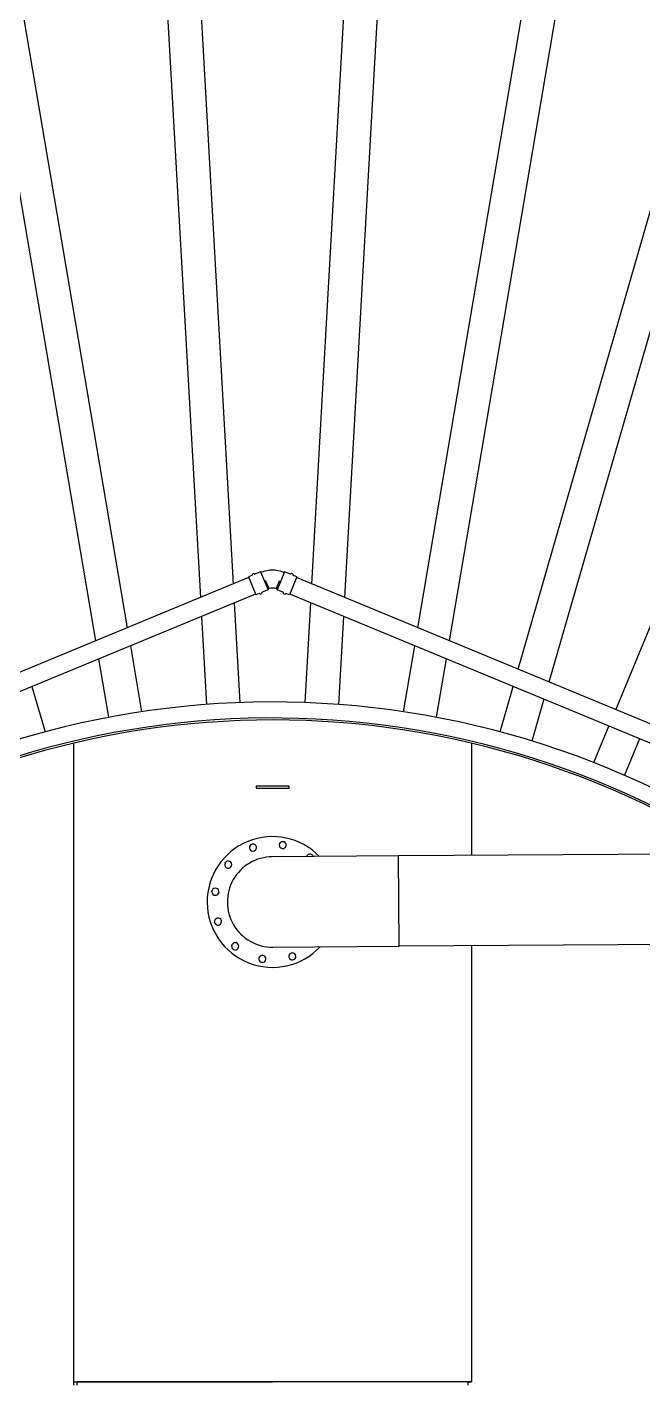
# Model space of a CAD drawing. Header units: millimetres. Extents: x 0 to 157650, y 0 to 89100.
# Drawn here: x 25551 to 27410, y 32286 to 36379 of the extents above; entities that cross this region are included whole.
import ezdxf

# ---------------------------------------------------------------- set-up
doc = ezdxf.new("R2010")
doc.units = ezdxf.units.MM
doc.header["$LTSCALE"] = 150
doc.layers.add('Visible', color=7, linetype='Continuous', lineweight=25)

msp = doc.modelspace()

# ---------------------------------------------------------------- linework, layer by layer
at = {"layer": 'Visible', "color": 9, "true_color": 0xc0c0c0}
for p, q in [((26075, 34656), (25571.5, 43614.3)), ((25671.4, 43619.9), (26172.9, 34696.5)), ((26410.9, 34696.6), (26911.6, 43620)), ((27011.4, 43614.4), (26508.8, 34656.1)), ((24339.1, 43475.4), (25853.6, 34564.2)), ((26730.2, 34564.3), (28243.9, 43475.5)), ((25758.8, 34525), (24240.5, 43458.6)), ((28342.5, 43458.8), (26825, 34525.1)), ((27033, 34438.9), (29551.6, 43182.9)), ((29647.7, 43155.2), (27126, 34400.4)), ((27327.6, 34316.9), (30818.4, 42745.6)), ((26219.8, 34715.9), (24200.6, 33879.5)), ((26229.4, 34722.4), (26218.9, 34718)), ((26218.9, 34718), (26241.3, 34663.9)), ((26255.9, 34733.4), (26238.2, 34726)), ((26255.9, 34733.4), (26278.3, 34679.2)), ((26260.5, 34732.7), (26255.9, 34733.4)), ((26328.2, 34733.4), (26305.8, 34679.2)), ((26323.6, 34732.7), (26328.2, 34733.4)), ((26345.8, 34726), (26328.2, 34733.4)), ((26365.1, 34718), (26342.7, 34663.9)), ((26365.1, 34718), (26354.7, 34722.4)), ((28141.8, 33979.6), (26364.3, 34715.9)), ((26278.3, 34679.2), (26260.7, 34671.9)), ((26280.8, 34682.6), (26278.3, 34679.2)), ((26303.3, 34682.6), (26305.8, 34679.2)), ((26323.4, 34671.9), (26305.8, 34679.2)), ((26240.5, 34666), (24221.2, 33829.6)), ((26176.1, 34639.4), (26193, 34338.4)), ((26251.8, 34668.2), (26241.3, 34663.9)), ((26342.7, 34663.9), (26332.3, 34668.2)), ((28092.6, 33941.6), (26343.6, 34666)), ((26390.8, 34338.4), (26407.7, 34639.5)), ((26093.2, 34332.8), (26078.2, 34598.8)), ((26505.6, 34598.9), (26490.6, 34332.8)), ((25862.8, 34509.6), (25896.7, 34310.6)), ((26687.1, 34310.6), (26721, 34509.7)), ((25798.1, 34293.9), (25768.1, 34470.4)), ((26815.7, 34470.5), (26785.7, 34293.9)), ((25565.9, 34386.6), (25605.3, 34249.8)), ((26978.5, 34249.9), (27017.9, 34386.7)), ((27110.9, 34348.2), (27074.6, 34222.2)), ((27261.3, 34156.9), (27306.9, 34267)), ((27399.3, 34228.8), (27353.7, 34118.7)), ((25692, 32285.9), (25692, 34215.7)), ((25692, 32285.9), (25692, 34215.7)), ((26892, 34215.7), (26892, 33876.5)), ((26892, 34215.7), (26892, 33876.5)), ((26342, 34085.9), (26242, 34085.9)), ((26242, 34085.9), (26242, 34079.9)), ((26242, 34079.9), (26342, 34079.9)), ((26342, 34079.9), (26342, 34085.9)), ((26672.1, 33875), (26291.1, 33872.4)), ((28090, 33884.7), (26672.1, 33875)), ((26674, 33602), (26672.1, 33875)), ((26674, 33602), (26672.1, 33875)), ((28091.9, 33611.7), (26674, 33602)), ((26293, 33599.4), (26674, 33602)), ((26892, 33603.5), (26892, 32285.9)), ((26892, 33603.5), (26892, 32285.9)), ((25692, 32275.9), (25692, 32285.9)), ((25692, 32285.9), (26292, 32285.9)), ((25702, 32275.9), (25702, 32285.9)), ((26882, 32285.9), (25702, 32285.9)), ((26882, 32285.9), (26892, 32285.9)), ((26892, 32285.9), (26882, 32285.9)), ((26882, 32275.9), (26882, 32285.9))]:
    msp.add_line(p, q, dxfattribs=at)
for centre, radius, start, end in [((26292, 31685.9), 12796, 45.6757, 314.3243), ((26234.1, 34723.5), 4.65, 34.3123, 190.6877), ((26229.3, 34722.6), 0.25, 292.5, 10.6877), ((26238.1, 34726.3), 0.25, 214.3123, 292.5), ((26292, 34646.3), 92, 69.941, 110.059), ((26345.9, 34726.3), 0.25, 247.5, 325.6877), ((26350, 34723.5), 4.65, 349.3123, 145.6877), ((26354.8, 34722.6), 0.25, 169.3123, 247.5), ((26255.9, 34670.8), 4.65, 214.3123, 10.6877), ((26260.7, 34671.7), 0.25, 112.5, 190.6877), ((26292, 34646.1), 38.2, 72.8702, 107.1298), ((26323.3, 34671.7), 0.25, 349.3123, 67.5), ((26328.1, 34670.8), 4.65, 169.3123, 325.6877), ((26251.9, 34668), 0.25, 34.3123, 112.5), ((26332.2, 34668), 0.25, 67.5, 145.6877), ((26292, 31685.9), 2654.3, 55.8521, 348.3907), ((26292, 31685.9), 2606, 57.4266, 348.9003), ((26292, 31685.9), 2600, 57.6311, 342.6579), ((26292, 33735.9), 197.5, 44.1116, 316.6709), ((26232.6, 33900.5), 10.7, 122.6162, 97.111), ((26322.8, 33908.2), 10.7, 92.6162, 67.111), ((26158.2, 33848.7), 10.7, 152.6162, 127.111), ((26292, 33735.9), 136.5, 90.3912, 270.3912), ((26292, 33735.9), 136.5, 90.3912, 270.3912), ((26404.8, 33869.7), 10.7, 62.6162, 161.4816), ((26404.8, 33869.7), 10.7, 19.3009, 37.111), ((26119.8, 33766.7), 10.7, 182.6162, 157.111), ((26127.4, 33676.5), 10.7, 212.6162, 187.111), ((26179.2, 33602.1), 10.7, 242.6162, 217.111), ((26261.2, 33563.7), 10.7, 272.6162, 247.111), ((26351.5, 33571.3), 10.7, 302.6162, 277.111)]:
    msp.add_arc(centre, radius, start, end, dxfattribs=at)
for points, knots in [([(26270.7, 34707.7), (26270.8, 34707.3), (26271, 34707), (26272.4, 34703.3), (26273.8, 34700.1), (26276.1, 34694.2), (26277.2, 34691.5), (26279, 34687.1), (26279.7, 34685.3), (26280.6, 34683.1), (26280.8, 34682.6), (26280.8, 34682.6)], [-12.773496, -12.773496, -12.773496, -12.773496, -12.659018, -12.659018, -11.597637, -11.597637, -10.541818, -10.541818, -9.494712, -9.494712, -8.514961, -8.514961, -8.514961, -8.514961]), ([(26303.3, 34682.6), (26303.3, 34682.6), (26303.3, 34682.6), (26303.3, 34682.6), (26303.4, 34682.8), (26303.7, 34683.6), (26304.1, 34684.6), (26305.3, 34687.7), (26306.2, 34689.9), (26308.3, 34695), (26309.4, 34697.8), (26311.5, 34703), (26312.4, 34705.4), (26313.4, 34707.7)], [-8.51116, -8.51116, -8.51116, -8.51116, -8.39109, -8.39109, -7.98249, -7.98249, -7.083111, -7.083111, -6.01136, -6.01136, -5.004269, -5.004269, -4.255037, -4.255037, -4.255037, -4.255037]), ([(26226.8, 33909.6), (26226.9, 33909.7), (26227.1, 33909.7), (26228.1, 33910.3), (26229, 33910.7), (26230.4, 33911), (26230.8, 33911.1), (26231.2, 33911.2)], [-2.1774743, -2.1774743, -2.1774743, -2.1774743, -2.1286878, -2.1286878, -1.8246957, -1.8246957, -1.698103, -1.698103, -1.698103, -1.698103]), ([(26322.3, 33918.9), (26322.7, 33918.9), (26323, 33918.9), (26324.2, 33918.9), (26325.1, 33918.7), (26326.3, 33918.4), (26326.7, 33918.2), (26327, 33918.1)], [-2.1773625, -2.1773625, -2.1773625, -2.1773625, -2.0762328, -2.0762328, -1.8118997, -1.8118997, -1.6981222, -1.6981222, -1.6981222, -1.6981222]), ([(26148.7, 33853.7), (26148.8, 33853.8), (26148.8, 33853.9), (26149.6, 33855.2), (26150.5, 33856.3), (26151.6, 33857.2), (26151.7, 33857.3), (26151.8, 33857.3)], [-3.2077958, -3.2077958, -3.2077958, -3.2077958, -3.1624121, -3.1624121, -2.6741523, -2.6741523, -2.6485085, -2.6485085, -2.6485085, -2.6485085]), ([(26409.8, 33879.3), (26409.9, 33879.2), (26410.1, 33879.1), (26411.1, 33878.5), (26411.9, 33877.9), (26412.9, 33876.9), (26413.2, 33876.5), (26413.4, 33876.2)], [-2.1774743, -2.1774743, -2.1774743, -2.1774743, -2.1286878, -2.1286878, -1.8246957, -1.8246957, -1.698103, -1.698103, -1.698103, -1.698103]), ([(26109, 33766.2), (26109, 33766.6), (26109, 33766.9), (26109.1, 33768.1), (26109.2, 33769), (26109.6, 33770.2), (26109.7, 33770.6), (26109.9, 33770.9)], [-2.1773625, -2.1773625, -2.1773625, -2.1773625, -2.0762328, -2.0762328, -1.8118997, -1.8118997, -1.6981222, -1.6981222, -1.6981222, -1.6981222]), ([(26118.4, 33670.7), (26118.3, 33670.8), (26118.2, 33670.9), (26117.6, 33672), (26117.2, 33672.9), (26116.9, 33674.3), (26116.8, 33674.7), (26116.8, 33675.1)], [-2.1774743, -2.1774743, -2.1774743, -2.1774743, -2.1286878, -2.1286878, -1.8246957, -1.8246957, -1.698103, -1.698103, -1.698103, -1.698103]), ([(26174.3, 33592.6), (26174.1, 33592.7), (26174, 33592.7), (26173, 33593.3), (26172.2, 33594), (26171.2, 33595), (26170.9, 33595.3), (26170.7, 33595.6)], [-2.1774743, -2.1774743, -2.1774743, -2.1774743, -2.1286878, -2.1286878, -1.8246957, -1.8246957, -1.698103, -1.698103, -1.698103, -1.698103]), ([(26261.7, 33552.9), (26261.4, 33552.9), (26261.1, 33552.9), (26259.8, 33553), (26259, 33553.1), (26257.8, 33553.5), (26257.4, 33553.6), (26257.1, 33553.7)], [-2.1773625, -2.1773625, -2.1773625, -2.1773625, -2.0762328, -2.0762328, -1.8118997, -1.8118997, -1.6981222, -1.6981222, -1.6981222, -1.6981222]), ([(26357.3, 33562.3), (26357.2, 33562.2), (26357, 33562.1), (26356, 33561.5), (26355.1, 33561.1), (26353.7, 33560.8), (26353.2, 33560.7), (26352.8, 33560.7)], [-2.1774743, -2.1774743, -2.1774743, -2.1774743, -2.1286878, -2.1286878, -1.8246957, -1.8246957, -1.698103, -1.698103, -1.698103, -1.698103])]:
    msp.add_open_spline(points, degree=3, knots=knots, dxfattribs=at)

doc.saveas('drawing.dxf')
